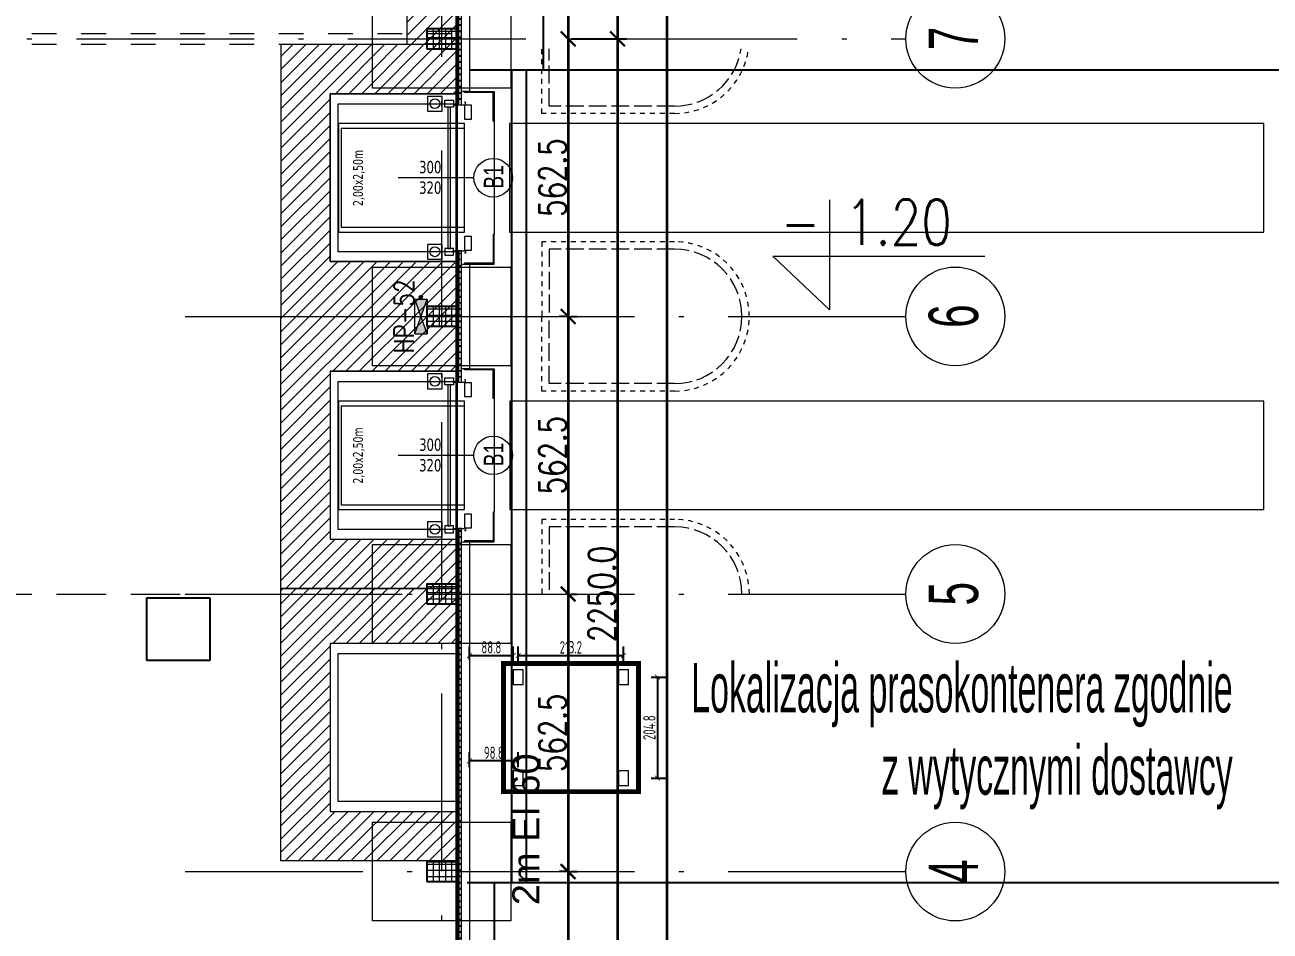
# Model space of a CAD drawing. Extents: x 6529560 to 6558080, y 5579316 to 5588131.
# Drawn here: x 6543616.84 to 6543642.06, y 5579522.64 to 5579541 of the extents above; entities that cross this region are included whole.
import ezdxf

# ---------------------------------------------------------------- set-up
doc = ezdxf.new("R2010")
doc.units = 0
doc.header["$MEASUREMENT"] = 0
doc.header["$PDSIZE"] = -5
for name, pattern in [('0.5_0.5', [1, 0.5, -0.5]), ('1$0$0$5', [1.5, 1, -0.5]), ('ACAD_ISO02W100', [15, 12, -3]), ('ACAD_ISO10W100', [18, 12, -3, 0, -3]), ('GR_SOLID', [0]), ('LTYPE_6', [0.004, 0.003, -0.001])]:
    doc.linetypes.add(name, pattern=pattern)
doc.layers.get('0').update_dxf_attribs({"color": 2, "linetype": 'CONTINUOUS', "lineweight": 5})
doc.layers.get('Defpoints').update_dxf_attribs({"linetype": 'CONTINUOUS'})
for name, color, linetype, lineweight in [('_AS_hydrantowa_opis', 7, 'CONTINUOUS', 25), ('_AS_hydrantowa_szafki', 240, 'CONTINUOUS', 25), ('_AS_WH_hydrant', 1, 'CONTINUOUS', 15), ('arch_bramy', 4, 'CONTINUOUS', 15), ('arch_droga', 1, 'CONTINUOUS', 25), ('arch_drzwi i okna_znaczniki', 130, 'CONTINUOUS', 9), ('arch_elementy dokow', 60, 'CONTINUOUS', 15), ('arch_fundamenty na rzucie', 3, 'CONTINUOUS', 15), ('arch_kraweznik', 11, 'CONTINUOUS', 20), ('arch_opisy', 20, 'CONTINUOUS', 13), ('arch_opisy elewacje', 7, 'GR_SOLID', 25), ('arch_osie', 181, 'CONTINUOUS', 5), ('arch_powierzchnia', 6, 'CONTINUOUS', 35), ('arch_rampa odbojnice', 255, 'CONTINUOUS', 13), ('arch_samochody', 10, 'CONTINUOUS', 15), ('arch_sciany murowane wewnetrzne', 20, 'CONTINUOUS', 25), ('arch_sciany zewnetrzne wypelnienie', 94, 'CONTINUOUS', 25), ('arch_sciany zewnętrzne', 94, 'CONTINUOUS', 18), ('arch_slupy wypelnienie', 9, 'CONTINUOUS', 13), ('arch_słupy', 8, 'CONTINUOUS', 25), ('arch_wymiary', 2, 'CONTINUOUS', 13), ('arch_wzmocnienie plyty betonowej', 6, 'CONTINUOUS', 15), ('arch_zadaszenie kratownica', 94, 'CONTINUOUS', 15), ('arch_zadaszenie krawedzie', 12, 'CONTINUOUS', 18)]:
    doc.layers.add(name, color=color, linetype=linetype, lineweight=lineweight)
for name, color, linetype in [('arch_osie opisy', 1, 'CONTINUOUS'), ('R_WPUSTY', 7, 'CONTINUOUS'), ('Wagi', 5, 'CONTINUOUS')]:
    doc.layers.add(name, color=color, linetype=linetype)
doc.styles.add('ARIAL', font='arial.ttf')
doc.styles.add('B_text', font='simplex.shx', dxfattribs={"width": 0.7})
doc.styles.add('GR_STANDARD', font='simplex.shx')
doc.styles.add('ISO8', font='iso8.shx', dxfattribs={"width": 0.7})
doc.styles.add('KA_opisy_pionów', font='romans.shx', dxfattribs={"width": 0.8})
doc.styles.get("Standard").update_dxf_attribs({"font": 'arial.ttf', "width": 0.75})
doc.styles.add('styl1', font='romans.shx', dxfattribs={"width": 0.75})
doc.styles.add('TABELKA', font='tahoma.ttf', dxfattribs={"width": 0.8})
doc.dimstyles.new('biura', dxfattribs={"dimtxt": 0.25, "dimasz": 0.1, "dimexe": 0.18, "dimexo": 0.0625, "dimgap": 0.04, "dimtad": 1, "dimdec": 1, "dimlfac": 100, "dimzin": 0, "dimdsep": 46, "dimtxsty": 'ISO8', "dimblk": 'ARCHTICK', "dimcen": 0.09, "dimadec": 0, "dimazin": 0, "dimtfac": 1, "dimtdec": 1, "dimtix": 1, "dimtofl": 0, "dimtmove": 0, "dimatfit": 3, "dimldrblk": 'ARCHTICK', "dimfxl": 0.2, "dimfxlon": 1, "dimtolj": 1, "dimtzin": 0, "dimarcsym": 0})
doc.dimstyles.new('wymiary hala', dxfattribs={"dimtxt": 0.55, "dimasz": 0.3, "dimexe": 0.18, "dimexo": 0.0625, "dimgap": 0.04, "dimtad": 1, "dimtoh": 1, "dimdec": 1, "dimlfac": 100, "dimzin": 0, "dimdsep": 46, "dimtxsty": 'styl1', "dimblk": 'ARCHTICK', "dimcen": 0.09, "dimadec": 0, "dimazin": 0, "dimtfac": 1, "dimtdec": 1, "dimtofl": 0, "dimtmove": 0, "dimatfit": 3, "dimldrblk": 'ARCHTICK', "dimfxl": 1, "dimtolj": 1, "dimtzin": 0, "dimarcsym": 0})
pattern_1 = [(45, (-171.38733, 0), (-0.1325825214725, 0.1325825214725), [])]
pattern_2 = [(270, (-171.38733, 0), (0.125, 0), []), (0, (-171.38733, 0), (0, 0.125), [])]

# ---------------------------------------------------------------- blocks, each defined once
blk = doc.blocks.new('ZT_z_opisami')
at = {"layer": 'arch_droga', "color": 7, "linetype": 'Continuous'}
for p, q in [((6540949.165, 5579462.637), (6540949.165, 5579497.081)), ((6540948.165, 5579446.172, -6.54), (6540948.165, 5579428.452))]:
    blk.add_line(p, q, dxfattribs=at)
at = {"layer": 'arch_droga', "color": 7}
for p, q in [((6540949.165, 5579462.637), (6540947.665, 5579462.637)), ((6540966.665, 5579462.637), (6540949.165, 5579462.637)), ((6540966.621, 5579446.172, 19.621), (6540947.621, 5579446.172, -6.54))]:
    blk.add_line(p, q, dxfattribs=at)
at = {"layer": 'R_WPUSTY', "color": 7, "linetype": 'Continuous'}
for p, q in [((6540948.515, 5579462.637), (6540948.515, 5579446.172)), ((6540948.815, 5579462.637), (6540948.815, 5579446.172))]:
    blk.add_line(p, q, dxfattribs=at)
blk = doc.blocks.new('_ArchTick')
at = {"color": 0, "linetype": 'ByBlock', "const_width": 0.15}
blk.add_lwpolyline([(-0.5, -0.5), (0.5, 0.5)], dxfattribs=at)
blk = doc.blocks.new('*D93')
at = {"layer": 'arch_wymiary', "color": 0, "lineweight": -2, "transparency": 16777216}
for p, q in [((6543627.905, 5579608.22), (6543630.022, 5579608.22)), ((6543629.842, 5579608.22), (6543629.842, 5579506.97)), ((6543627.905, 5579506.97), (6543630.022, 5579506.97))]:
    blk.add_line(p, q, dxfattribs=at)
at = {"layer": 'Defpoints', "color": 0, "transparency": 16777216}
for p in [(6543627.842, 5579608.22), (6543627.842, 5579506.97), (6543629.842, 5579506.97)]:
    blk.add_point(p, dxfattribs=at)
at = {"layer": 'arch_wymiary', "color": 0, "lineweight": -2, "transparency": 16777216, "xscale": 0.3, "yscale": 0.3, "zscale": 0.3}
for p, rotation in [((6543629.842, 5579608.22), 90), ((6543629.842, 5579506.97), 270)]:
    blk.add_blockref('_ArchTick', p, dxfattribs=dict(at, rotation=rotation))
at = {"layer": 'arch_wymiary', "color": 0, "transparency": 16777216, "insert": (6543629.527, 5579557.595), "char_height": 0.55, "attachment_point": 5, "rotation": 90, "style": 'styl1'}
blk.add_mtext('\\A1;10125.0', dxfattribs=at)
blk = doc.blocks.new('*D95')
at = {"layer": 'arch_wymiary', "color": 0, "lineweight": -2, "transparency": 16777216}
for p, q in [((6543627.905, 5579540.72), (6543629.022, 5579540.72)), ((6543628.842, 5579518.22), (6543628.842, 5579540.72)), ((6543627.905, 5579518.22), (6543629.022, 5579518.22))]:
    blk.add_line(p, q, dxfattribs=at)
at = {"layer": 'Defpoints', "color": 0, "transparency": 16777216}
for p in [(6543627.842, 5579540.72), (6543628.842, 5579540.72), (6543627.842, 5579518.22)]:
    blk.add_point(p, dxfattribs=at)
at = {"layer": 'arch_wymiary', "color": 0, "lineweight": -2, "transparency": 16777216, "xscale": 0.3, "yscale": 0.3, "zscale": 0.3}
for p, rotation in [((6543628.842, 5579540.72), 90), ((6543628.842, 5579518.22), 270)]:
    blk.add_blockref('_ArchTick', p, dxfattribs=dict(at, rotation=rotation))
at = {"layer": 'arch_wymiary', "color": 0, "transparency": 16777216, "insert": (6543628.527, 5579529.47), "char_height": 0.55, "attachment_point": 5, "rotation": 90, "style": 'styl1'}
blk.add_mtext('\\A1;2250.0', dxfattribs=at)
blk = doc.blocks.new('*D96')
at = {"layer": 'arch_wymiary', "color": 0, "lineweight": -2, "transparency": 16777216}
for p, q in [((6543627.905, 5579563.22), (6543629.022, 5579563.22)), ((6543628.842, 5579540.72), (6543628.842, 5579563.22)), ((6543627.905, 5579540.72), (6543629.022, 5579540.72))]:
    blk.add_line(p, q, dxfattribs=at)
at = {"layer": 'Defpoints', "color": 0, "transparency": 16777216}
for p in [(6543627.842, 5579563.22), (6543628.842, 5579563.22), (6543627.842, 5579540.72)]:
    blk.add_point(p, dxfattribs=at)
at = {"layer": 'arch_wymiary', "color": 0, "lineweight": -2, "transparency": 16777216, "xscale": 0.3, "yscale": 0.3, "zscale": 0.3}
for p, rotation in [((6543628.842, 5579563.22), 90), ((6543628.842, 5579540.72), 270)]:
    blk.add_blockref('_ArchTick', p, dxfattribs=dict(at, rotation=rotation))
at = {"layer": 'arch_wymiary', "color": 0, "transparency": 16777216, "insert": (6543628.527, 5579551.97), "char_height": 0.55, "attachment_point": 5, "rotation": 90, "style": 'styl1'}
blk.add_mtext('\\A1;2250.0', dxfattribs=at)
blk = doc.blocks.new('*D110')
at = {"layer": 'arch_wymiary', "color": 0, "lineweight": -2, "transparency": 16777216}
for p, q in [((6543627.842, 5579546.345), (6543627.842, 5579540.72)), ((6543627.905, 5579546.345), (6543628.022, 5579546.345)), ((6543627.905, 5579540.72), (6543628.022, 5579540.72))]:
    blk.add_line(p, q, dxfattribs=at)
at = {"layer": 'Defpoints', "color": 0, "transparency": 16777216}
for p in [(6543627.842, 5579546.345), (6543627.842, 5579540.72), (6543627.842, 5579540.72)]:
    blk.add_point(p, dxfattribs=at)
at = {"layer": 'arch_wymiary', "color": 0, "lineweight": -2, "transparency": 16777216, "xscale": 0.3, "yscale": 0.3, "zscale": 0.3}
for p, rotation in [((6543627.842, 5579546.345), 90), ((6543627.842, 5579540.72), 270)]:
    blk.add_blockref('_ArchTick', p, dxfattribs=dict(at, rotation=rotation))
at = {"layer": 'arch_wymiary', "color": 0, "transparency": 16777216, "insert": (6543627.527, 5579543.533), "char_height": 0.55, "attachment_point": 5, "rotation": 90, "style": 'styl1'}
blk.add_mtext('\\A1;562.5', dxfattribs=at)
blk = doc.blocks.new('*D111')
at = {"layer": 'arch_wymiary', "color": 0, "lineweight": -2, "transparency": 16777216}
for p, q in [((6543627.842, 5579540.72), (6543627.842, 5579535.095)), ((6543627.905, 5579540.72), (6543628.022, 5579540.72)), ((6543627.905, 5579535.095), (6543628.022, 5579535.095))]:
    blk.add_line(p, q, dxfattribs=at)
at = {"layer": 'Defpoints', "color": 0, "transparency": 16777216}
for p in [(6543627.842, 5579540.72), (6543627.842, 5579535.095), (6543627.842, 5579535.095)]:
    blk.add_point(p, dxfattribs=at)
at = {"layer": 'arch_wymiary', "color": 0, "lineweight": -2, "transparency": 16777216, "xscale": 0.3, "yscale": 0.3, "zscale": 0.3}
for p, rotation in [((6543627.842, 5579540.72), 90), ((6543627.842, 5579535.095), 270)]:
    blk.add_blockref('_ArchTick', p, dxfattribs=dict(at, rotation=rotation))
at = {"layer": 'arch_wymiary', "color": 0, "transparency": 16777216, "insert": (6543627.527, 5579537.908), "char_height": 0.55, "attachment_point": 5, "rotation": 90, "style": 'styl1'}
blk.add_mtext('\\A1;562.5', dxfattribs=at)
blk = doc.blocks.new('*D112')
at = {"layer": 'arch_wymiary', "color": 0, "lineweight": -2, "transparency": 16777216}
for p, q in [((6543627.78, 5579535.095), (6543627.662, 5579535.095)), ((6543627.842, 5579535.095), (6543627.842, 5579529.47)), ((6543627.905, 5579529.47), (6543628.022, 5579529.47))]:
    blk.add_line(p, q, dxfattribs=at)
at = {"layer": 'Defpoints', "color": 0, "transparency": 16777216}
for p in [(6543627.842, 5579535.095), (6543627.842, 5579529.47), (6543627.842, 5579529.47)]:
    blk.add_point(p, dxfattribs=at)
at = {"layer": 'arch_wymiary', "color": 0, "lineweight": -2, "transparency": 16777216, "xscale": 0.3, "yscale": 0.3, "zscale": 0.3}
for p, rotation in [((6543627.842, 5579535.095), 90), ((6543627.842, 5579529.47), 270)]:
    blk.add_blockref('_ArchTick', p, dxfattribs=dict(at, rotation=rotation))
at = {"layer": 'arch_wymiary', "color": 0, "transparency": 16777216, "insert": (6543627.527, 5579532.283), "char_height": 0.55, "attachment_point": 5, "rotation": 90, "style": 'styl1'}
blk.add_mtext('\\A1;562.5', dxfattribs=at)
blk = doc.blocks.new('*D113')
at = {"layer": 'arch_wymiary', "color": 0, "lineweight": -2, "transparency": 16777216}
for p, q in [((6543627.842, 5579529.47), (6543627.842, 5579523.845)), ((6543627.905, 5579529.47), (6543628.022, 5579529.47)), ((6543627.905, 5579523.845), (6543628.022, 5579523.845))]:
    blk.add_line(p, q, dxfattribs=at)
at = {"layer": 'Defpoints', "color": 0, "transparency": 16777216}
for p in [(6543627.842, 5579529.47), (6543627.842, 5579523.845), (6543627.842, 5579523.845)]:
    blk.add_point(p, dxfattribs=at)
at = {"layer": 'arch_wymiary', "color": 0, "lineweight": -2, "transparency": 16777216, "xscale": 0.3, "yscale": 0.3, "zscale": 0.3}
for p, rotation in [((6543627.842, 5579529.47), 90), ((6543627.842, 5579523.845), 270)]:
    blk.add_blockref('_ArchTick', p, dxfattribs=dict(at, rotation=rotation))
at = {"layer": 'arch_wymiary', "color": 0, "transparency": 16777216, "insert": (6543627.527, 5579526.658), "char_height": 0.55, "attachment_point": 5, "rotation": 90, "style": 'styl1'}
blk.add_mtext('\\A1;562.5', dxfattribs=at)
blk = doc.blocks.new('*D114')
at = {"layer": 'arch_wymiary', "color": 0, "lineweight": -2, "transparency": 16777216}
for p, q in [((6543627.78, 5579523.845), (6543627.662, 5579523.845)), ((6543627.842, 5579523.845), (6543627.842, 5579518.22)), ((6543627.905, 5579518.22), (6543628.022, 5579518.22))]:
    blk.add_line(p, q, dxfattribs=at)
at = {"layer": 'Defpoints', "color": 0, "transparency": 16777216}
for p in [(6543627.842, 5579523.845), (6543627.842, 5579518.22), (6543627.842, 5579518.22)]:
    blk.add_point(p, dxfattribs=at)
at = {"layer": 'arch_wymiary', "color": 0, "lineweight": -2, "transparency": 16777216, "xscale": 0.3, "yscale": 0.3, "zscale": 0.3}
for p, rotation in [((6543627.842, 5579523.845), 90), ((6543627.842, 5579518.22), 270)]:
    blk.add_blockref('_ArchTick', p, dxfattribs=dict(at, rotation=rotation))
at = {"layer": 'arch_wymiary', "color": 0, "transparency": 16777216, "insert": (6543627.527, 5579521.033), "char_height": 0.55, "attachment_point": 5, "rotation": 90, "style": 'styl1'}
blk.add_mtext('\\A1;562.5', dxfattribs=at)
blk = doc.blocks.new('*D561')
at = {"layer": 'arch_wymiary', "color": 0, "linetype": 'ByBlock', "lineweight": -2, "transparency": 16777216}
for p, q in [((6543625.842, 5579528.138), (6543625.842, 5579528.404)), ((6543626.73, 5579528.099), (6543626.73, 5579528.404)), ((6543625.842, 5579528.224), (6543626.73, 5579528.224))]:
    blk.add_line(p, q, dxfattribs=at)
at = {"layer": 'Defpoints', "color": 0, "transparency": 16777216}
for p in [(6543626.73, 5579528.224), (6543625.842, 5579528.075), (6543626.73, 5579527.937)]:
    blk.add_point(p, dxfattribs=at)
at = {"layer": 'arch_wymiary', "color": 0, "lineweight": -2, "transparency": 16777216, "xscale": 0.1, "yscale": 0.1, "zscale": 0.1, "rotation": 180}
blk.add_blockref('_ArchTick', (6543625.842, 5579528.224), dxfattribs=at)
at = {"layer": 'arch_wymiary', "color": 0, "lineweight": -2, "transparency": 16777216, "xscale": 0.1, "yscale": 0.1, "zscale": 0.1}
blk.add_blockref('_ArchTick', (6543626.73, 5579528.224), dxfattribs=at)
at = {"layer": 'arch_wymiary', "color": 0, "transparency": 16777216, "insert": (6543626.286, 5579528.389), "char_height": 0.25, "attachment_point": 5, "style": 'ISO8'}
blk.add_mtext('\\A1;88.8', dxfattribs=at)
blk = doc.blocks.new('*D562')
at = {"layer": 'arch_wymiary', "color": 0, "linetype": 'ByBlock', "lineweight": -2, "transparency": 16777216}
for p, q in [((6543626.83, 5579528.099), (6543626.83, 5579528.404)), ((6543628.962, 5579528.099), (6543628.962, 5579528.404)), ((6543626.83, 5579528.224), (6543628.962, 5579528.224))]:
    blk.add_line(p, q, dxfattribs=at)
at = {"layer": 'Defpoints', "color": 0, "transparency": 16777216}
for p in [(6543628.962, 5579528.224), (6543626.83, 5579527.937), (6543628.962, 5579527.937)]:
    blk.add_point(p, dxfattribs=at)
at = {"layer": 'arch_wymiary', "color": 0, "lineweight": -2, "transparency": 16777216, "xscale": 0.1, "yscale": 0.1, "zscale": 0.1, "rotation": 180}
blk.add_blockref('_ArchTick', (6543626.83, 5579528.224), dxfattribs=at)
at = {"layer": 'arch_wymiary', "color": 0, "lineweight": -2, "transparency": 16777216, "xscale": 0.1, "yscale": 0.1, "zscale": 0.1}
blk.add_blockref('_ArchTick', (6543628.962, 5579528.224), dxfattribs=at)
at = {"layer": 'arch_wymiary', "color": 0, "transparency": 16777216, "insert": (6543627.896, 5579528.389), "char_height": 0.25, "attachment_point": 5, "style": 'ISO8'}
blk.add_mtext('\\A1;213.2', dxfattribs=at)
blk = doc.blocks.new('*D563')
at = {"layer": 'arch_wymiary', "color": 0, "linetype": 'ByBlock', "lineweight": -2, "transparency": 16777216}
for p, q in [((6543629.526, 5579527.787), (6543629.831, 5579527.787)), ((6543629.651, 5579527.787), (6543629.651, 5579525.739)), ((6543629.526, 5579525.739), (6543629.831, 5579525.739))]:
    blk.add_line(p, q, dxfattribs=at)
at = {"layer": 'Defpoints', "color": 0, "transparency": 16777216}
for p in [(6543629.062, 5579527.787), (6543629.062, 5579525.739), (6543629.651, 5579525.739)]:
    blk.add_point(p, dxfattribs=at)
at = {"layer": 'arch_wymiary', "color": 0, "lineweight": -2, "transparency": 16777216, "xscale": 0.1, "yscale": 0.1, "zscale": 0.1}
for p, rotation in [((6543629.651, 5579527.787), 90), ((6543629.651, 5579525.739), 270)]:
    blk.add_blockref('_ArchTick', p, dxfattribs=dict(at, rotation=rotation))
at = {"layer": 'arch_wymiary', "color": 0, "transparency": 16777216, "insert": (6543629.486, 5579526.763), "char_height": 0.25, "attachment_point": 5, "rotation": 90, "style": 'ISO8'}
blk.add_mtext('\\A1;204.8', dxfattribs=at)
blk = doc.blocks.new('*D564')
at = {"layer": 'arch_wymiary', "color": 0, "linetype": 'ByBlock', "lineweight": -2, "transparency": 16777216}
for p, q in [((6543625.842, 5579525.963), (6543625.842, 5579526.268)), ((6543626.83, 5579526.088), (6543625.842, 5579526.088)), ((6543626.83, 5579525.963), (6543626.83, 5579526.268))]:
    blk.add_line(p, q, dxfattribs=at)
at = {"layer": 'Defpoints', "color": 0, "transparency": 16777216}
for p in [(6543625.842, 5579526.088), (6543625.842, 5579525.889), (6543626.83, 5579525.889)]:
    blk.add_point(p, dxfattribs=at)
at = {"layer": 'arch_wymiary', "color": 0, "lineweight": -2, "transparency": 16777216, "xscale": 0.1, "yscale": 0.1, "zscale": 0.1, "rotation": 180}
blk.add_blockref('_ArchTick', (6543625.842, 5579526.088), dxfattribs=at)
at = {"layer": 'arch_wymiary', "color": 0, "lineweight": -2, "transparency": 16777216, "xscale": 0.1, "yscale": 0.1, "zscale": 0.1}
blk.add_blockref('_ArchTick', (6543626.83, 5579526.088), dxfattribs=at)
at = {"layer": 'arch_wymiary', "color": 0, "transparency": 16777216, "insert": (6543626.336, 5579526.253), "char_height": 0.25, "attachment_point": 5, "style": 'ISO8'}
blk.add_mtext('\\A1;98.8', dxfattribs=at)
blk = doc.blocks.new('A$C6D4A2805')
at = {"layer": '_AS_WH_hydrant'}
h = blk.add_hatch(color=1, dxfattribs=at)
h.dxf.hatch_style = 1
h.paths.add_polyline_path([(350, -125), (700, 0), (700, -250)])
h.paths.add_polyline_path([(0, 0), (350, -125), (0, -250)])
at = {"layer": '_AS_hydrantowa_szafki'}
blk.add_circle((743, -125), 26, dxfattribs=at)
at = {"layer": '_AS_WH_hydrant'}
for p, q in [((0, -250), (700, 0)), ((0, 0), (700, 0)), ((0, 0), (700, -250)), ((0, 0), (0, -250)), ((700, 0), (700, -250)), ((700, -250), (0, -250))]:
    blk.add_line(p, q, dxfattribs=at)

msp = doc.modelspace()

# ---------------------------------------------------------------- hatches: boundary and pattern name
at = {"layer": 'arch_sciany zewnetrzne wypelnienie'}
h = msp.add_hatch(dxfattribs=at)
h.set_pattern_fill('ANSI37', color=256, angle=45)
h.set_pattern_definition([(90, (0, 0), (-0.125, 0), []), (180, (0, 0), (0, -0.125), [])])
h.paths.add_polyline_path([(6543516.8822, 5579607.8774), (6543516.9822, 5579607.8774), (6543516.9822, 5579608.5202), (6543547.5572, 5579608.5202), (6543547.5572, 5579608.6202), (6543516.8822, 5579608.6202)])
h.paths.add_polyline_path([(6543625.5822, 5579601.2597), (6543625.6822, 5579601.2597), (6543625.6822, 5579608.6202), (6543548.5572, 5579608.6202), (6543548.5572, 5579608.5202), (6543625.5822, 5579608.5202)])
h.paths.add_polyline_path([(6543625.5822, 5579595.6347), (6543625.6823, 5579595.6363), (6543625.6823, 5579598.3013), (6543625.5822, 5579598.2997)])
h.paths.add_polyline_path([(6543625.5822, 5579590.9699), (6543625.6822, 5579590.9699), (6543625.6822, 5579592.6747), (6543625.5822, 5579592.6747)])
h.paths.add_polyline_path([(6543625.5822, 5579587.0627), (6543625.6822, 5579587.0627), (6543625.6822, 5579587.5099), (6543625.5822, 5579587.5099)])
h.paths.add_polyline_path([(6543625.5823, 5579579.8277), (6543625.6822, 5579579.8277), (6543625.6822, 5579586.0627), (6543625.5823, 5579586.0627)])
h.paths.add_polyline_path([(6543625.5822, 5579578.3055), (6543625.6822, 5579578.3055), (6543625.6822, 5579578.8277), (6543625.5822, 5579578.8277)])
h.paths.add_polyline_path([(6543625.5822, 5579573.3034), (6543625.6822, 5579573.3034), (6543625.6822, 5579574.8455), (6543625.5822, 5579574.8455)])
h.paths.add_polyline_path([(6543625.6822, 5579571.6577), (6543625.5822, 5579571.6577), (6543625.5822, 5579572.3109), (6543625.6822, 5579572.3109)])
h.paths.add_polyline_path([(6543625.5822, 5579539.3847), (6543625.6822, 5579539.3847), (6543625.6822, 5579563.5727), (6543625.5822, 5579563.5727)])
h.paths.add_polyline_path([(6543625.5822, 5579533.7597), (6543625.6822, 5579533.7597), (6543625.6822, 5579536.4247), (6543625.5822, 5579536.4247)])
h.paths.add_polyline_path([(6543625.5822, 5579517.8797), (6543625.6822, 5579517.8797), (6543625.6822, 5579530.7997), (6543625.5822, 5579530.7997)])
h.paths.add_polyline_path([(6543516.9822, 5579517.8797), (6543516.9822, 5579524.0702), (6543516.8822, 5579524.0702), (6543516.8822, 5579517.8797)])
h.paths.add_polyline_path([(6543516.9822, 5579527.1827), (6543516.8822, 5579527.1827), (6543516.8822, 5579526.1327), (6543516.9822, 5579526.1327)])
h.paths.add_polyline_path([(6543516.9822, 5579536.8952), (6543516.8822, 5579536.8952), (6543516.8822, 5579529.2452), (6543516.9822, 5579529.2452)])
h.paths.add_polyline_path([(6543516.8822, 5579540.3677), (6543516.9822, 5579540.3677), (6543516.9822, 5579538.9577), (6543516.8822, 5579538.9577)])
at = {"layer": 'arch_slupy wypelnienie'}
h = msp.add_hatch(dxfattribs=at)
h.set_pattern_fill('ANSI37', color=256, angle=225)
h.set_pattern_definition(pattern_2)
h.paths.add_polyline_path([(6543624.9823, 5579540.5202), (6543625.5823, 5579540.5202), (6543625.5822, 5579540.9202), (6543624.9822, 5579540.9202)])
h = msp.add_hatch(dxfattribs=at)
h.set_pattern_fill('ANSI37', color=256, angle=225)
h.set_pattern_definition(pattern_2)
h.paths.add_polyline_path([(6543624.9823, 5579534.8952), (6543625.5823, 5579534.8952), (6543625.5822, 5579535.2952), (6543624.9822, 5579535.2952)])
h = msp.add_hatch(dxfattribs=at)
h.set_pattern_fill('ANSI37', color=256, angle=225)
h.set_pattern_definition(pattern_2)
h.paths.add_polyline_path([(6543624.9823, 5579529.2702), (6543625.5823, 5579529.2702), (6543625.5822, 5579529.6702), (6543624.9822, 5579529.6702)])
h = msp.add_hatch(dxfattribs=at)
h.set_pattern_fill('ANSI37', color=256, angle=225)
h.set_pattern_definition(pattern_2)
h.paths.add_polyline_path([(6543624.9823, 5579523.6452), (6543625.5823, 5579523.6452), (6543625.5822, 5579524.0452), (6543624.9822, 5579524.0452)])
at = {"layer": 'arch_wzmocnienie plyty betonowej', "transparency": 33554597}
h = msp.add_hatch(dxfattribs=at)
h.set_pattern_fill('ANSI31', color=256, scale=1.5, style=0)
h.set_pattern_definition(pattern_1)
h.paths.add_polyline_path([(6543624.5822, 5579591.4546), (6543625.5822, 5579591.4546), (6543625.5822, 5579540.6046), (6543624.5822, 5579540.6046)])
h = msp.add_hatch(dxfattribs=at)
h.set_pattern_fill('ANSI31', color=256, scale=1.5, style=0)
h.set_pattern_definition(pattern_1)
h.paths.add_polyline_path([(6543625.5822, 5579540.6046), (6543622.0222, 5579540.6046), (6543622.0222, 5579535.0952), (6543625.5822, 5579535.0952), (6543625.5822, 5579536.2046), (6543623.0222, 5579536.2046), (6543623.0222, 5579539.6046), (6543625.5822, 5579539.6051)])
h = msp.add_hatch(dxfattribs=at)
h.set_pattern_fill('ANSI31', color=256, scale=1.5, style=0)
h.set_pattern_definition(pattern_1)
h.paths.add_polyline_path([(6543625.5822, 5579529.5796), (6543622.0222, 5579529.5796), (6543622.0222, 5579535.0952), (6543625.5822, 5579535.0952), (6543625.5822, 5579533.9858), (6543623.0222, 5579533.9858), (6543623.0222, 5579530.5799), (6543625.5822, 5579530.5793)])
h = msp.add_hatch(dxfattribs=at)
h.set_pattern_fill('ANSI31', color=256, scale=1.5, style=0)
h.set_pattern_definition([(45, (-171.38733, -5.51558), (-0.1325825214725, 0.1325825214725), [])])
h.paths.add_polyline_path([(6543625.5822, 5579524.064), (6543622.0222, 5579524.064), (6543622.0222, 5579529.5796), (6543625.5822, 5579529.5796), (6543625.5822, 5579528.4702), (6543623.0222, 5579528.4702), (6543623.0222, 5579525.0643), (6543625.5822, 5579525.0637)])

# ---------------------------------------------------------------- linework, layer by layer
at = {"layer": 'arch_bramy', "extrusion": (0, 0, -1)}
for points in [[(-6543625.5222, 5579539.3847), (-6543625.5222, 5579539.3347), (-6543625.3422, 5579539.3347), (-6543625.3422, 5579539.4747), (-6543625.5222, 5579539.4747), (-6543625.5222, 5579539.3847), (-6543625.7622, 5579539.3847), (-6543625.7622, 5579539.4347), (-6543625.7422, 5579539.4347)], [(-6543625.5222, 5579533.7597), (-6543625.5222, 5579533.7097), (-6543625.3422, 5579533.7097), (-6543625.3422, 5579533.8497), (-6543625.5222, 5579533.8497), (-6543625.5222, 5579533.7597), (-6543625.7622, 5579533.7597), (-6543625.7622, 5579533.8097), (-6543625.7422, 5579533.8097)]]:
    msp.add_lwpolyline(points, dxfattribs=at)
at = {"layer": 'arch_bramy'}
for points in [[(6543625.4622, 5579536.4747), (6543625.4622, 5579539.3347), (6543625.4022, 5579539.3347), (6543625.4022, 5579536.4747), (6543625.4622, 5579536.4747)], [(6543625.5222, 5579536.4247), (6543625.5222, 5579536.4747), (6543625.3422, 5579536.4747), (6543625.3422, 5579536.3347), (6543625.5222, 5579536.3347), (6543625.5222, 5579536.4247), (6543625.7622, 5579536.4247), (6543625.7622, 5579536.3747), (6543625.7422, 5579536.3747)], [(6543625.4622, 5579530.8497), (6543625.4622, 5579533.7097), (6543625.4022, 5579533.7097), (6543625.4022, 5579530.8497), (6543625.4622, 5579530.8497)], [(6543625.5222, 5579530.7997), (6543625.5222, 5579530.8497), (6543625.3422, 5579530.8497), (6543625.3422, 5579530.7097), (6543625.5222, 5579530.7097), (6543625.5222, 5579530.7997), (6543625.7622, 5579530.7997), (6543625.7622, 5579530.7497), (6543625.7422, 5579530.7497)]]:
    msp.add_lwpolyline(points, dxfattribs=at)
at = {"layer": 'arch_drzwi i okna_znaczniki', "linetype": 'GR_SOLID'}
for p, q in [((6543625.9324, 5579537.9048), (6543624.397, 5579537.9048)), ((6543625.9324, 5579532.2799), (6543624.397, 5579532.2799))]:
    msp.add_line(p, q, dxfattribs=at)
at = {"layer": 'arch_drzwi i okna_znaczniki'}
for centre in [(6543626.3236, 5579537.9048, 6.5405), (6543626.3236, 5579532.2799, -0.7249)]:
    msp.add_circle(centre, 0.3913, dxfattribs=at)
at = {"layer": 'arch_elementy dokow'}
for p, q in [((6543626.3422, 5579539.0547), (6543626.3422, 5579536.7547)), ((6543626.3422, 5579533.4297), (6543626.3422, 5579531.1297))]:
    msp.add_line(p, q, dxfattribs=at)
at = {"layer": 'arch_elementy dokow', "extrusion": (0, 0, -1)}
for points in [[(-6543625.7422, 5579539.6547), (-6543626.3422, 5579539.6547), (-6543626.3422, 5579539.0547), (-6543626.3222, 5579539.0547), (-6543626.3222, 5579539.6347), (-6543625.7422, 5579539.6347), (-6543625.7422, 5579539.6547)], [(-6543625.7422, 5579534.0297), (-6543626.3422, 5579534.0297), (-6543626.3422, 5579533.4297), (-6543626.3222, 5579533.4297), (-6543626.3222, 5579534.0097), (-6543625.7422, 5579534.0097), (-6543625.7422, 5579534.0297)]]:
    msp.add_lwpolyline(points, dxfattribs=at)
at = {"layer": 'arch_elementy dokow'}
for points in [[(6543625.886, 5579539.3747), (6543625.7422, 5579539.3747), (6543625.7422, 5579539.0947), (6543625.886, 5579539.0947), (6543625.886, 5579539.3747)], [(6543625.7422, 5579536.8047), (6543625.7422, 5579539.0047), (6543623.1922, 5579539.0047), (6543623.1922, 5579536.8047), (6543625.7422, 5579536.8047)], [(6543625.7422, 5579536.9047), (6543625.7422, 5579538.9047), (6543623.2422, 5579538.9047), (6543623.2422, 5579536.9047), (6543625.7422, 5579536.9047)], [(6543626.3222, 5579536.7547), (6543626.3222, 5579536.1747), (6543625.7422, 5579536.1747), (6543625.7422, 5579536.1547), (6543626.3422, 5579536.1547), (6543626.3422, 5579536.7547), (6543626.3222, 5579536.7547)], [(6543625.886, 5579536.7147), (6543625.7422, 5579536.7147), (6543625.7422, 5579536.4347), (6543625.886, 5579536.4347), (6543625.886, 5579536.7147)], [(6543625.886, 5579533.7497), (6543625.7422, 5579533.7497), (6543625.7422, 5579533.4697), (6543625.886, 5579533.4697), (6543625.886, 5579533.7497)], [(6543625.7422, 5579531.1797), (6543625.7422, 5579533.3797), (6543623.1922, 5579533.3797), (6543623.1922, 5579531.1797), (6543625.7422, 5579531.1797)], [(6543625.7422, 5579531.2797), (6543625.7422, 5579533.2797), (6543623.2422, 5579533.2797), (6543623.2422, 5579531.2797), (6543625.7422, 5579531.2797)], [(6543626.3222, 5579531.1297), (6543626.3222, 5579530.5497), (6543625.7422, 5579530.5497), (6543625.7422, 5579530.5297), (6543626.3422, 5579530.5297), (6543626.3422, 5579531.1297), (6543626.3222, 5579531.1297)], [(6543625.886, 5579531.0897), (6543625.7422, 5579531.0897), (6543625.7422, 5579530.8097), (6543625.886, 5579530.8097), (6543625.886, 5579531.0897)]]:
    msp.add_lwpolyline(points, dxfattribs=at)
at = {"layer": 'arch_fundamenty na rzucie', "extrusion": (-8.03156e-10, 4.94824e-09, 1)}
for points in [[(6543626.6823, 5579539.7203), (6543623.8823, 5579539.72), (6543623.8821, 5579541.72), (6543626.6821, 5579541.7203)], [(6543626.6823, 5579534.0953), (6543623.8823, 5579534.095), (6543623.8821, 5579536.095), (6543626.6821, 5579536.0953)], [(6543626.6823, 5579528.4703), (6543623.8823, 5579528.47), (6543623.8821, 5579530.47), (6543626.6821, 5579530.4703)], [(6543626.6823, 5579522.8453), (6543623.8823, 5579522.845), (6543623.8821, 5579524.845), (6543626.6821, 5579524.8453)]]:
    msp.add_lwpolyline(points, close=True, dxfattribs=at)
at = {"layer": 'arch_fundamenty na rzucie'}
for points in [[(6543623.0222, 5579536.2046), (6543625.5822, 5579536.2046), (6543625.5822, 5579539.6046), (6543623.0222, 5579539.6046), (6543623.0222, 5579536.2046)], [(6543623.0222, 5579530.5796), (6543625.5822, 5579530.5796), (6543625.5822, 5579533.9796), (6543623.0222, 5579533.9796), (6543623.0222, 5579530.5796)]]:
    msp.add_lwpolyline(points, dxfattribs=at)
at = {"layer": 'arch_fundamenty na rzucie', "extrusion": (0, 0, -1)}
for points in [[(-6543623.1822, 5579539.4046), (-6543625.5822, 5579539.4046), (-6543625.5822, 5579536.4046), (-6543623.1822, 5579536.4046), (-6543623.1822, 5579539.4046)], [(-6543623.1822, 5579533.7796), (-6543625.5822, 5579533.7796), (-6543625.5822, 5579530.7796), (-6543623.1822, 5579530.7796), (-6543623.1822, 5579533.7796)], [(-6543623.1822, 5579528.264), (-6543625.5822, 5579528.264), (-6543625.5822, 5579525.264), (-6543623.1822, 5579525.264), (-6543623.1822, 5579528.264)]]:
    msp.add_lwpolyline(points, dxfattribs=at)
at = {"layer": 'arch_fundamenty na rzucie', "elevation": -12.37}
for points in [[(6543626.7302, 5579527.9365), (6543626.7302, 5579527.6365), (6543626.9302, 5579527.6365), (6543626.9302, 5579527.9365)], [(6543628.8622, 5579527.9365), (6543628.8622, 5579527.6365), (6543629.0622, 5579527.6365), (6543629.0622, 5579527.9365)], [(6543626.7302, 5579525.8885), (6543626.7302, 5579525.5885), (6543626.9302, 5579525.5885), (6543626.9302, 5579525.8885)], [(6543628.8622, 5579525.8885), (6543628.8622, 5579525.5885), (6543629.0622, 5579525.5885), (6543629.0622, 5579525.8885)]]:
    msp.add_lwpolyline(points, close=True, dxfattribs=at)
at = {"layer": 'arch_kraweznik', "color": 11, "linetype": 'LTYPE_6'}
for points in [[(6543631.4964, 5579540.5202, -0.3758937), (6543629.9972, 5579539.2077), (6543627.3097, 5579539.2077), (6543627.3097, 5579540.5202)], [(6543631.5097, 5579535.0949, 0.000001), (6543631.5097, 5579535.0949, 0.4142124), (6543629.9972, 5579536.6074), (6543627.3097, 5579536.6074), (6543627.3097, 5579535.0949)], [(6543631.511, 5579535.0952, -0.000001), (6543631.511, 5579535.0952, -0.4142124), (6543629.9985, 5579533.5827), (6543627.311, 5579533.5827), (6543627.311, 5579535.0952)], [(6543631.511, 5579529.4701, 0.000001), (6543631.511, 5579529.4702, 0.4142124), (6543629.9985, 5579530.9826), (6543627.311, 5579530.9826), (6543627.311, 5579529.4701)]]:
    msp.add_lwpolyline(points, format="xyb", dxfattribs=at)
at = {"layer": 'arch_kraweznik', "color": 7, "linetype": 'ACAD_ISO02W100', "ltscale": 0.03}
for points in [[(6543631.3449, 5579540.5202, -0.371706), (6543629.9972, 5579539.3577), (6543627.4597, 5579539.3577), (6543627.4597, 5579540.5202)], [(6543631.3597, 5579535.0949, 0.000001), (6543631.3597, 5579535.0949, 0.4142124), (6543629.9972, 5579536.4574), (6543627.4597, 5579536.4574), (6543627.4597, 5579535.0949)], [(6543631.3597, 5579535.0954, -0.000001), (6543631.3597, 5579535.0954, -0.4142124), (6543629.9972, 5579533.7329), (6543627.4597, 5579533.7329), (6543627.4597, 5579535.0954)], [(6543631.3597, 5579529.4699, 0.000001), (6543631.3597, 5579529.4699, 0.4142124), (6543629.9972, 5579530.8324), (6543627.4597, 5579530.8324), (6543627.4597, 5579529.4699)]]:
    msp.add_lwpolyline(points, format="xyb", dxfattribs=at)
at = {"layer": 'arch_opisy'}
msp.add_lwpolyline([(6543633.1356, 5579537.4561), (6543633.1356, 5579535.2275), (6543631.9857, 5579536.3168), (6543636.2812, 5579536.3168)], dxfattribs=at)
at = {"layer": 'arch_osie', "linetype": 'ACAD_ISO10W100', "ltscale": 0.3, "extrusion": (-4.94832e-09, -8.0265e-10, 1)}
for points in [[(6543625.2822, 5579501.8539), (6543625.2822, 5579613.5652)], [(6543507.8822, 5579540.7202), (6543634.6822, 5579540.7202)], [(6543620.0822, 5579535.0952), (6543634.6822, 5579535.0952)], [(6543620.0822, 5579529.4702), (6543634.6822, 5579529.4702)], [(6543620.0822, 5579523.8452), (6543634.6822, 5579523.8452)]]:
    msp.add_lwpolyline(points, dxfattribs=at)
at = {"layer": 'arch_osie'}
for centre in [(6543635.6822, 5579540.7202, 13.8796), (6543635.6822, 5579535.0952, 13.8796), (6543635.6822, 5579529.4702, 13.8796), (6543635.6822, 5579523.8452, 13.8796)]:
    msp.add_circle(centre, 1, dxfattribs=at)
at = {"layer": 'arch_powierzchnia'}
for points in [[(6543512.7222, 5579612.7802), (6543629.8422, 5579612.7802), (6543629.8422, 5579502.4102), (6543512.7222, 5579502.4102)], [(6543513.7222, 5579611.7802), (6543628.8422, 5579611.7802), (6543628.8422, 5579503.4102), (6543513.7222, 5579503.4102)], [(6543514.7222, 5579610.7802), (6543627.8422, 5579610.7802), (6543627.8422, 5579504.4102), (6543514.7222, 5579504.4102)], [(6543577.0074, 5579585.2951), (6543613.9823, 5579585.2951), (6543613.9823, 5579579.8952), (6543625.5823, 5579579.8963), (6543625.5822, 5579574.6702), (6543619.2821, 5579574.6696), (6543619.2822, 5579563.0202), (6543625.5823, 5579563.0208), (6543625.5823, 5579518.1452), (6543577.0072, 5579518.1452)]]:
    msp.add_lwpolyline(points, close=True, dxfattribs=at)
at = {"layer": 'arch_rampa odbojnice'}
for points in [[(6543625.2922, 5579539.2547), (6543625.2922, 5579539.5547), (6543624.9922, 5579539.5547), (6543624.9922, 5579539.2547)], [(6543625.2922, 5579536.2547), (6543625.2922, 5579536.5547), (6543624.9922, 5579536.5547), (6543624.9922, 5579536.2547)], [(6543625.2922, 5579533.6297), (6543625.2922, 5579533.9297), (6543624.9922, 5579533.9297), (6543624.9922, 5579533.6297)], [(6543625.2922, 5579530.6297), (6543625.2922, 5579530.9297), (6543624.9922, 5579530.9297), (6543624.9922, 5579530.6297)]]:
    msp.add_lwpolyline(points, close=True, dxfattribs=at)
for centre in [(6543625.1422, 5579539.4048, 6.5405), (6543625.1422, 5579536.4048, 6.5405), (6543625.1422, 5579533.7798, 6.5036), (6543625.1422, 5579530.7798, 6.5036)]:
    msp.add_circle(centre, 0.0994, dxfattribs=at)
at = {"layer": 'arch_samochody'}
for points in [[(6543626.6567, 5579536.8047), (6543641.9317, 5579536.8047), (6543641.9317, 5579539.0047), (6543626.6567, 5579539.0047), (6543626.6567, 5579536.8047)], [(6543626.6581, 5579531.1797), (6543641.9331, 5579531.1797), (6543641.9331, 5579533.3797), (6543626.6581, 5579533.3797), (6543626.6581, 5579531.1797)]]:
    msp.add_lwpolyline(points, dxfattribs=at)
at = {"layer": 'arch_sciany murowane wewnetrzne', "linetype": '0.5_0.5', "const_width": 0.1}
msp.add_lwpolyline([(6543626.5341, 5579528.0628), (6543629.2638, 5579528.0628), (6543629.2638, 5579525.4653), (6543626.5341, 5579525.4653)], close=True, dxfattribs=at)
at = {"layer": 'arch_sciany zewnętrzne'}
for points in [[(6543625.6822, 5579572.2784), (6543625.8422, 5579572.2784), (6543625.8422, 5579539.6547), (6543625.6822, 5579539.6547)], [(6543625.6822, 5579536.1547), (6543625.8422, 5579536.1547), (6543625.8422, 5579534.0297), (6543625.6822, 5579534.0297)], [(6543625.6822, 5579530.5297), (6543625.8422, 5579530.5297), (6543625.8422, 5579506.4102), (6543599.5122, 5579506.4102)]]:
    msp.add_lwpolyline(points, dxfattribs=at)
for points in [[(6543625.5822, 5579539.3847), (6543625.6822, 5579539.3847), (6543625.6822, 5579563.5727), (6543625.5822, 5579563.5727)], [(6543625.5822, 5579533.7597), (6543625.6822, 5579533.7597), (6543625.6822, 5579536.4247), (6543625.5822, 5579536.4247)], [(6543625.5822, 5579517.8797), (6543625.6822, 5579517.8797), (6543625.6822, 5579530.7997), (6543625.5822, 5579530.7997)]]:
    msp.add_lwpolyline(points, close=True, dxfattribs=at)
at = {"layer": 'arch_słupy', "extrusion": (-8.03156e-10, 4.94824e-09, 1)}
for points in [[(6543624.9823, 5579540.5202), (6543625.5823, 5579540.5202), (6543625.5822, 5579540.9202), (6543624.9822, 5579540.9202), (6543624.9823, 5579540.5202)], [(6543624.9823, 5579534.8952), (6543625.5823, 5579534.8952), (6543625.5822, 5579535.2952), (6543624.9822, 5579535.2952), (6543624.9823, 5579534.8952)], [(6543624.9823, 5579529.2702), (6543625.5823, 5579529.2702), (6543625.5822, 5579529.6702), (6543624.9822, 5579529.6702), (6543624.9823, 5579529.2702)], [(6543624.9823, 5579523.6452), (6543625.5823, 5579523.6452), (6543625.5822, 5579524.0452), (6543624.9822, 5579524.0452), (6543624.9823, 5579523.6452)]]:
    msp.add_lwpolyline(points, dxfattribs=at)
at = {"layer": 'arch_wzmocnienie plyty betonowej'}
for points in [[(6543624.5822, 5579591.4546), (6543625.5822, 5579591.4546), (6543625.5822, 5579540.6046), (6543624.5822, 5579540.6046)], [(6543625.5822, 5579540.6046), (6543622.0222, 5579540.6046), (6543622.0222, 5579535.0952), (6543625.5822, 5579535.0952), (6543625.5822, 5579536.2046), (6543623.0222, 5579536.2046), (6543623.0222, 5579539.6046), (6543625.5822, 5579539.6051)], [(6543625.5822, 5579529.5796), (6543622.0222, 5579529.5796), (6543622.0222, 5579535.0952), (6543625.5822, 5579535.0952), (6543625.5822, 5579533.9858), (6543623.0222, 5579533.9858), (6543623.0222, 5579530.5799), (6543625.5822, 5579530.5793)], [(6543625.5822, 5579524.064), (6543622.0222, 5579524.064), (6543622.0222, 5579529.5796), (6543625.5822, 5579529.5796), (6543625.5822, 5579528.4702), (6543623.0222, 5579528.4702), (6543623.0222, 5579525.0643), (6543625.5822, 5579525.0637)]]:
    msp.add_lwpolyline(points, close=True, dxfattribs=at)
at = {"layer": 'arch_zadaszenie kratownica', "linetype": '0.5_0.5'}
for points in [[(6543516.9822, 5579540.8252), (6543625.5822, 5579540.8252)], [(6543516.9822, 5579540.6152), (6543625.5822, 5579540.6152)]]:
    msp.add_lwpolyline(points, dxfattribs=at)
at = {"layer": 'arch_zadaszenie krawedzie', "linetype": '1$0$0$5'}
msp.add_lwpolyline([(6543516.9822, 5579529.4692), (6543625.5822, 5579529.4692)], dxfattribs=at)
at = {"layer": 'Wagi'}
for p, q in [((6543619.3122, 5579528.1252), (6543619.3122, 5579529.3952)), ((6543619.3122, 5579529.3952), (6543620.5822, 5579529.3952)), ((6543620.5822, 5579529.3952), (6543620.5822, 5579528.1252)), ((6543620.5822, 5579528.1252), (6543619.3122, 5579528.1252))]:
    msp.add_line(p, q, dxfattribs=at)

# ---------------------------------------------------------------- block references
at = {"color": 4, "rotation": 359.9999223416695}
msp.add_blockref('ZT_z_opisami', (2670.615, 86.312, -1.4022), dxfattribs=at)
at = {"layer": '_AS_WH_hydrant', "xscale": 0.001000000005999, "yscale": 0.001000000005999, "zscale": 0.001000000005999, "rotation": 90}
msp.add_blockref('A$C6D4A2805', (6543624.7339, 5579534.7451, 13.8427), dxfattribs=at)

# ---------------------------------------------------------------- texts
at = {"layer": '_AS_hydrantowa_opis', "insert": (6543624.3182, 5579534.349, 27.7223), "char_height": 0.4, "width": 16.561067, "attachment_point": 1, "rotation": 90, "style": 'KA_opisy_pionów'}
msp.add_mtext('HP-52', dxfattribs=at)
at = {"layer": 'arch_drzwi i okna_znaczniki', "width": 0.696429}
for p in [(6543626.5319, 5579537.6829, 6.5405), (6543626.5319, 5579532.0579, 6.5036)]:
    msp.add_text('B1', height=0.4, rotation=89.99629, dxfattribs=at).set_placement(p)
at = {"layer": 'arch_drzwi i okna_znaczniki', "char_height": 0.25, "attachment_point": 1, "style": 'TABELKA'}
for insert in [(6543624.8239, 5579538.2462, 35.7254), (6543624.8239, 5579532.6213, 35.6886)]:
    msp.add_mtext_dynamic_manual_height_columns('300\\P320', width=2.624355, gutter_width=1.8276, heights=[0], dxfattribs=dict(at, insert=insert))
at = {"layer": 'arch_elementy dokow', "char_height": 0.2, "width": 1.52393, "attachment_point": 9, "rotation": 90, "style": 'TABELKA'}
for insert in [(6543623.7178, 5579538.469, 6.5405), (6543623.7178, 5579532.844, 6.5036)]:
    msp.add_mtext('2,00x2,50m', dxfattribs=dict(at, insert=insert))
at = {"layer": 'arch_opisy', "linetype": 'Continuous', "extrusion": (-4.94823e-09, -8.03164e-10, 1), "insert": (6543641.3, 5579525.1037, -12.3294), "char_height": 1, "attachment_point": 9, "text_direction": (1, 0.000104, 0), "style": 'B_text'}
msp.add_mtext_dynamic_manual_height_columns('{\\fArial Narrow|b0|i0|c238|p34;\\W0.6;Lokalizacja prasokontenera zgodnie z wytycznymi dostawcy}', width=11.294571, gutter_width=12.5, heights=[0], dxfattribs=at)
at = {"layer": 'arch_opisy', "linetype": 'Continuous', "extrusion": (8.03157e-10, 4.94824e-09, 1), "insert": (6543626.7104, 5579526.2402, 6.5405), "char_height": 0.55, "attachment_point": 3, "text_direction": (0.000102, 1, 0), "style": 'ARIAL'}
msp.add_mtext_dynamic_manual_height_columns('\\pi0.51792;2m EI 60', width=15.718682, gutter_width=12.5, heights=[0], dxfattribs=at)
at = {"layer": 'arch_opisy elewacje', "style": 'GR_STANDARD', "width": 0.784722}
msp.add_text('- 1.20', height=0.92025, dxfattribs=at).set_placement((6543632.1458, 5579536.5426))
at = {"layer": 'arch_osie opisy', "char_height": 1, "width": 1.5, "attachment_point": 1, "rotation": 90}
for s, insert in [('{\\fArial Narrow|b0|i0|c238|p34;7\\P}', (6543635.1442, 5579540.487, 13.8796)), ('{\\fArial Narrow|b0|i0|c238|p34;6}', (6543635.1442, 5579534.862, 13.8796)), ('{\\fArial Narrow|b0|i0|c238|p34;5}', (6543635.1442, 5579529.237, 13.8796)), ('{\\fArial Narrow|b0|i0|c238|p34;4}', (6543635.1442, 5579523.612, 13.8796))]:
    msp.add_mtext(s, dxfattribs=dict(at, insert=insert))

# ---------------------------------------------------------------- dimensions: what is measured, and where the dimension line sits
at = {"layer": 'arch_wymiary'}
dim = msp.add_linear_dim(base=(6543629.8422, 5579506.9702), p1=(6543627.8422, 5579608.2202, 6.5405), p2=(6543627.8422, 5579506.9702, 13.9164), angle=90, dimstyle='wymiary hala', dxfattribs=at)
dim.commit()
dim.dimension.update_dxf_attribs({"geometry": '*D93', "text_midpoint": (6543629.5272, 5579557.5952)})
for base, p1, p2, dimstyle, override, picture, middle in [((6543628.8422, 5579563.2202), (6543627.8422, 5579540.7202, 6.5405), (6543627.8422, 5579563.2202, 13.9164), 'wymiary hala', {"dimtmove": 1}, '*D96', (6543628.5272, 5579551.9702)), ((6543627.8422, 5579540.7202), (6543627.8422, 5579546.3452, 13.9164), (6543627.8422, 5579540.7202), 'wymiary hala', {"dimtmove": 1}, '*D110', (6543627.5272, 5579543.5327)), ((6543627.8422, 5579535.0952), (6543627.8422, 5579540.7202), (6543627.8422, 5579535.0952, 6.5405), 'wymiary hala', {"dimtmove": 1}, '*D111', (6543627.5272, 5579537.9077)), ((6543628.8422, 5579540.7202), (6543627.8422, 5579518.2202, 13.9164), (6543627.8422, 5579540.7202, 6.5405), 'wymiary hala', {"dimtmove": 1}, '*D95', (6543628.5272, 5579529.4702)), ((6543627.8422, 5579529.4702), (6543627.8422, 5579535.0952, 6.5405), (6543627.8422, 5579529.4702, 13.9164), 'wymiary hala', {"dimtmove": 1}, '*D112', (6543627.5272, 5579532.2827)), ((6543627.8422, 5579523.8452), (6543627.8422, 5579529.4702, 13.9164), (6543627.8422, 5579523.8452, 6.5405), 'wymiary hala', {"dimtmove": 1}, '*D113', (6543627.5272, 5579526.6577)), ((6543629.651, 5579525.7385, -12.37), (6543629.0622, 5579527.7865, -12.37), (6543629.0622, 5579525.7385, -12.37), 'biura', {"dimfxl": 0.125}, '*D563', (6543629.486, 5579526.7625, -12.37)), ((6543627.8422, 5579518.2202), (6543627.8422, 5579523.8452, 6.5405), (6543627.8422, 5579518.2202, 13.9164), 'wymiary hala', {"dimtmove": 1}, '*D114', (6543627.5272, 5579521.0327))]:
    dim = msp.add_linear_dim(base=base, p1=p1, p2=p2, angle=90, dimstyle=dimstyle, override=override, dxfattribs=at)
    dim.commit()
    dim.dimension.update_dxf_attribs({"geometry": picture, "text_midpoint": middle})
for base, p1, p2, picture, middle in [((6543626.7302, 5579528.2238, -12.37), (6543625.8422, 5579528.0751, -12.37), (6543626.7302, 5579527.9365, -12.37), '*D561', (6543626.2862, 5579528.3888, -12.37)), ((6543628.9622, 5579528.2238, -12.37), (6543626.8302, 5579527.9365, -12.37), (6543628.9622, 5579527.9365, -12.37), '*D562', (6543627.8962, 5579528.3888, -12.37)), ((6543625.8422, 5579526.0877, -12.37), (6543626.8302, 5579525.8885, -12.37), (6543625.8422, 5579525.8885, -12.37), '*D564', (6543626.3362, 5579526.2527, -12.37))]:
    dim = msp.add_linear_dim(base=base, p1=p1, p2=p2, dimstyle='biura', override={"dimfxl": 0.125}, dxfattribs=at)
    dim.commit()
    dim.dimension.update_dxf_attribs({"geometry": picture, "text_midpoint": middle})

doc.saveas('drawing.dxf')
